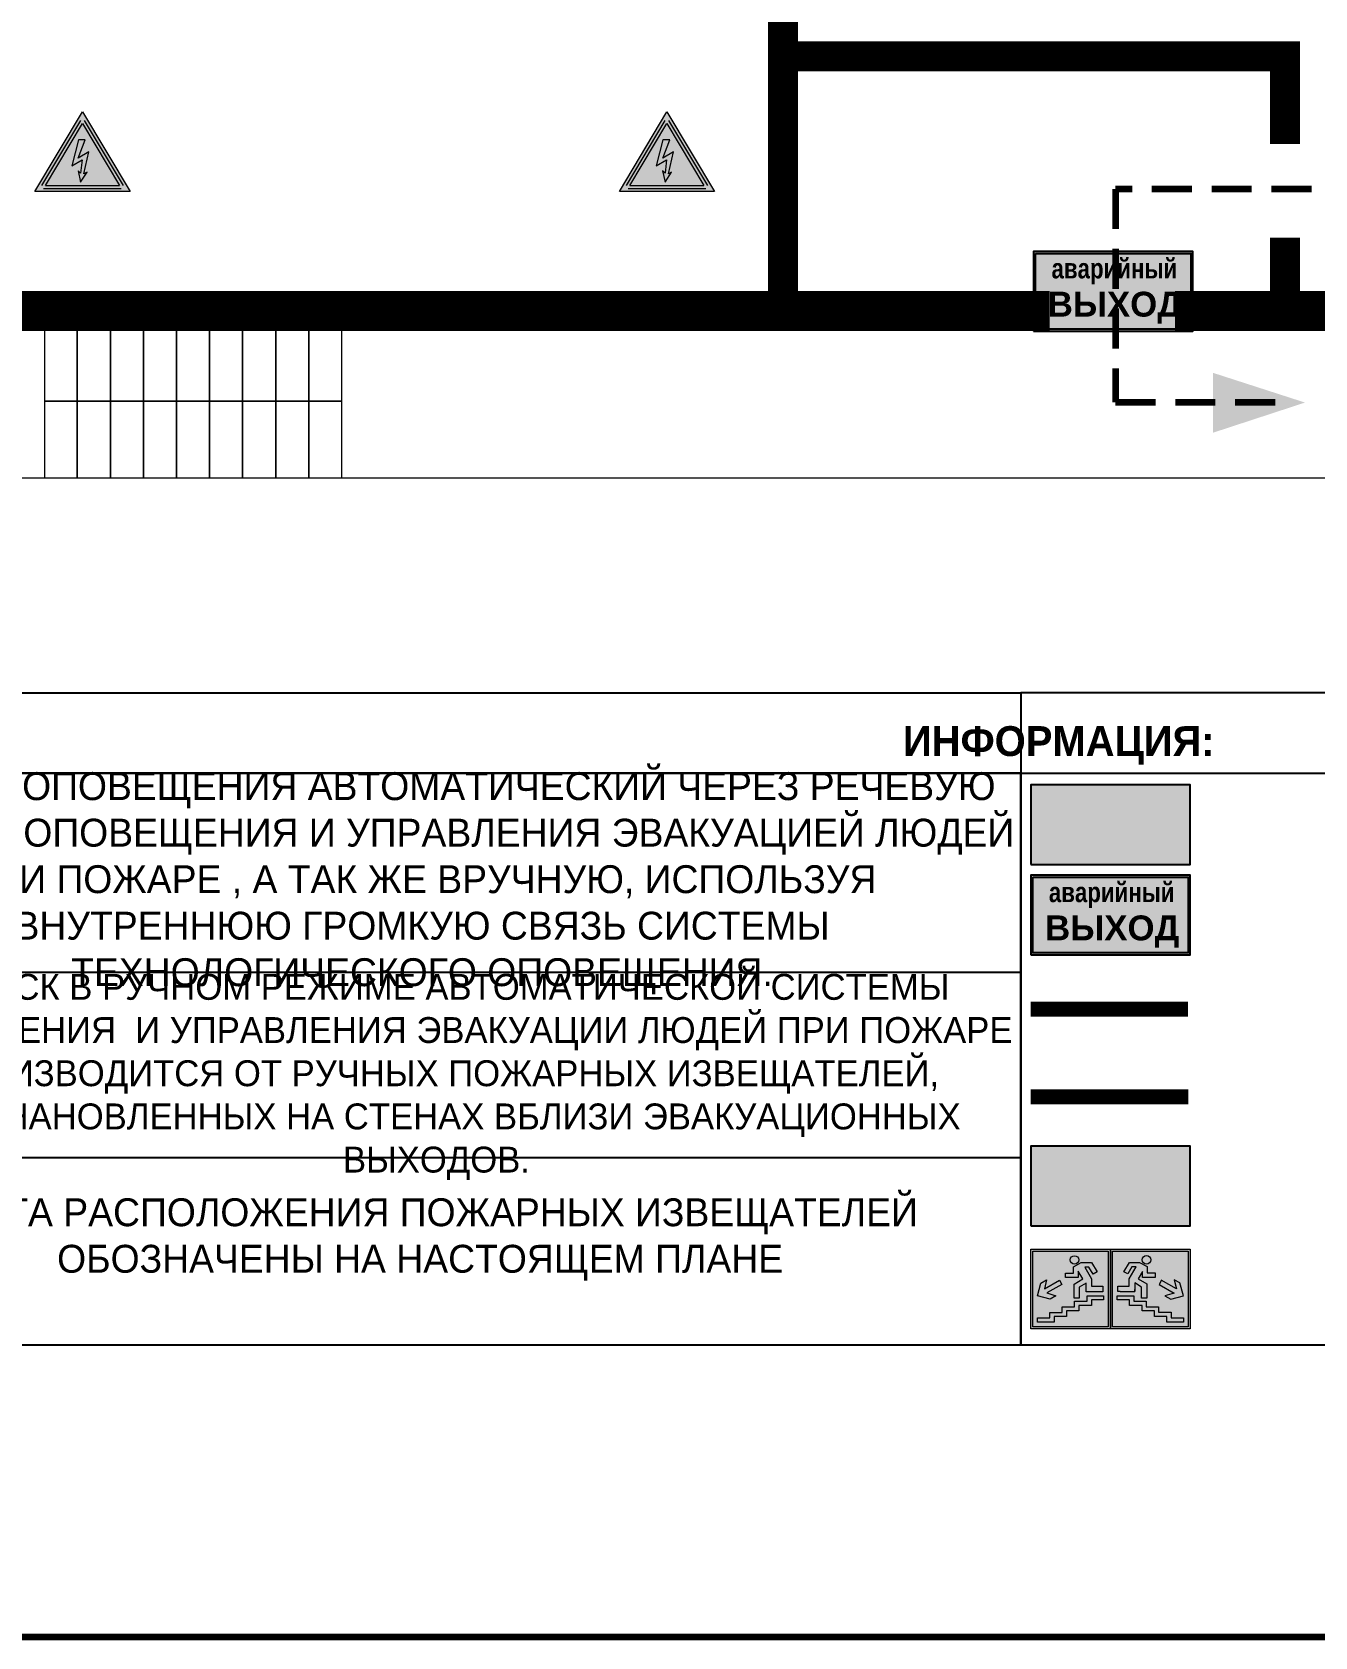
# Model space of a CAD drawing. Header units: millimetres. Extents: x 13114 to 67229, y 22859 to 38520.
# Drawn here: x 29706.8 to 29835.5, y 24275.6 to 24436.6 of the extents above; entities that cross this region are included whole.
import ezdxf

# ---------------------------------------------------------------- set-up
doc = ezdxf.new("R2010")
doc.units = ezdxf.units.MM
doc.linetypes.add('GOST2.303 4', pattern=[7, 5, -2, 0])
doc.linetypes.add('{ Wide Dash }', pattern=[12, 4, -2, 4, -2])
doc.layers.add('План_Штампы', color=7, linetype='Continuous')
doc.styles.add('обычный', font='arial.ttf')

# ---------------------------------------------------------------- blocks, each defined once
blk = doc.blocks.new('A$C41C009D9')
at = {"true_color": 0xffffff}
blk.add_hatch(color=7, dxfattribs=at).paths.add_polyline_path([(0, 8), (-16, 8), (-16, 0), (0, 0)])
h = blk.add_hatch(color=126)
h.dxf.hatch_style = 1
h.paths.add_polyline_path([(-15.8, 7.8), (-15.8, 0.2), (-0.2, 0.2), (-0.2, 7.8)])
at = {"color": 126}
for points in [[(-16, 0), (0, 0), (0, 8), (-16, 8)], [(-16, 0), (0, 0), (0, 8), (-16, 8)], [(-15.8, 7.8), (-0.2, 7.8), (-0.2, 0.2), (-15.8, 0.2)]]:
    blk.add_lwpolyline(points, close=True, dxfattribs=at)
at = {"color": 7, "true_color": 0xffffff, "insert": (-15.8, 7.3), "char_height": 2.5, "width": 15.5999, "attachment_point": 1, "style": 'обычный'}
blk.add_mtext('\\pi1.6133;{\\fArial|b1|i0|c204|p34;\\H0.8x;\\W0.8;аварийный\\H1.25x;\\W1;\\P\\pi1.2327;ВЫХОД}', dxfattribs=at)
blk = doc.blocks.new('A$C32E8229D')
at = {"true_color": 0xffffff}
blk.add_hatch(color=7, dxfattribs=at).paths.add_polyline_path([(0, 0), (0, -8), (16, -8), (16, 0)])
h = blk.add_hatch(color=126)
h.paths.add_polyline_path([(0.2, -0.2), (15.8, -0.2), (15.8, -7.8), (0.2, -7.8)])
h.paths.add_polyline_path([(13.49, -2.05), (12.08, -2.05), (11.37, -2.63, 0.162397), (11.29, -2.84), (11.29, -3.63), (10.35, -3.63), (10.35, -4.05), (11.68, -4.05), (11.68, -3.48), (12.26, -4.28), (11.29, -5.1), (11.29, -6.78), (11.85, -6.78), (11.85, -5.44), (12.8, -4.64), (12.8, -5.94), (14.46, -5.94), (14.46, -5.39), (13.45, -5.39), (13.45, -3.97), (12.46, -2.59), (13.15, -2.59), (13.69, -3.34), (14.18, -3)], flags=16)
h.paths.add_polyline_path([(10.74, -1.82, 1), (11.8, -1.82, 1)], flags=16)
h.paths.add_polyline_path([(9.39, -3.59), (5.99, -3.59), (6.56, -3.03), (5.91, -3.03), (5.1, -3.83), (5.91, -4.64), (6.56, -4.64), (5.99, -4.09), (9.39, -4.09)], flags=16)
h.paths.add_polyline_path([(4.29, -1.08), (1.72, -1.08), (1.72, -6.6), (4.29, -6.6)], flags=16)
at = {"color": 126}
blk.add_lwpolyline([(16, -8), (0, -8), (0, 0), (16, 0)], close=True, dxfattribs=at)
blk = doc.blocks.new('A$C7B4425F7')
at = {"true_color": 0xffffff}
blk.add_hatch(color=7, dxfattribs=at).paths.add_polyline_path([(0, 0), (-16, 0), (-16, -8), (0, -8)])
h = blk.add_hatch(color=126)
h.paths.add_polyline_path([(-0.2, -0.2), (-15.8, -0.2), (-15.8, -7.8), (-0.2, -7.8)])
h.paths.add_polyline_path([(-11.76, -2.03), (-11.76, -3.66), (-11.17, -3.66, -0.568275), (-11.17, -6.18), (-12.58, -6.18), (-12.58, -2.03)], flags=16)
h.paths.add_polyline_path([(-13.33, -4.12, -0.495768), (-13.59, -6.18), (-15.03, -6.18), (-15.03, -2.03), (-13.59, -2.03, -0.487973)], flags=16)
h.paths.add_polyline_path([(-10.25, -2.03), (-9.48, -2.03), (-9.48, -6.18), (-10.25, -6.18)], flags=16)
h.paths.add_polyline_path([(-13.84, -3.69), (-14.24, -3.69), (-14.24, -3.03), (-13.9, -3.03, -0.692621)], flags=0)
h.paths.add_polyline_path([(-9.15, -2.03), (-8.4, -2.03), (-8.04, -3.07), (-7.68, -2.03), (-6.93, -2.03), (-7.64, -4.1), (-6.93, -6.18), (-7.68, -6.18), (-8.04, -5.14), (-8.4, -6.18), (-9.15, -6.18), (-8.44, -4.1)], flags=16)
h.paths.add_polyline_path([(-11.76, -4.46), (-11.42, -4.46, -0.692621), (-11.36, -5.12), (-11.76, -5.12)], flags=0)
h.paths.add_polyline_path([(-13.9, -5.2), (-14.24, -5.2), (-14.24, -4.55), (-13.84, -4.55, -0.708038)], flags=0)
edge = h.paths.add_edge_path(flags=16)
edge.add_ellipse((-5.51, -4.08), major_axis=(0, 2.05), ratio=0.586184, start_angle=0, end_angle=360)
edge = h.paths.add_edge_path(flags=0)
edge.add_ellipse((-5.51, -4.08), major_axis=(0, 1.14), ratio=0.454828, start_angle=0, end_angle=360)
h.paths.add_polyline_path([(-4.13, -4.96, 0.377264), (-3.48, -4.52, 0.0555), (-3.16, -2.03), (-1.66, -2.03), (-1.66, -4.96), (-0.96, -4.96), (-0.96, -7.01), (-1.75, -7.01), (-1.75, -6.18), (-3.3, -6.18), (-3.3, -7.02), (-4.13, -7.02)], flags=16)
h.paths.add_polyline_path([(-2.73, -2.91), (-2.28, -2.91), (-2.28, -4.96), (-3.05, -4.96, 0.079136)], flags=0)
at = {"color": 126}
blk.add_lwpolyline([(-16, -8), (0, -8), (0, 0), (-16, 0)], close=True, dxfattribs=at)
blk = doc.blocks.new('вниз 3')
at = {"lineweight": 0, "true_color": 0xffffff}
h = blk.add_hatch(color=7, dxfattribs=at)
h.dxf.hatch_style = 1
h.paths.add_polyline_path([(40997.5, -4475.69), (40997.25, -4475.28), (40995.76, -4476.15), (40995.97, -4475.23), (40995.39, -4475.56), (40995.05, -4476.83), (40996.33, -4477.17), (40996.91, -4476.83), (40996, -4476.55)], flags=0)
h.paths.add_polyline_path([(40999.81, -4473.95), (41000.22, -4473.95), (41000.64, -4474.67), (41001.03, -4474.43), (41000.46, -4473.49), (41000.42, -4473.49), (40999.43, -4473.49), (40998.68, -4473.92), (40998.68, -4474.57), (40997.88, -4474.57), (40997.88, -4475), (40999.14, -4475), (40999.14, -4474.43), (40999.14, -4474.38), (40999.59, -4475.15), (40998.72, -4475.67), (40998.72, -4477.06), (40999.24, -4477.06), (40999.24, -4475.96), (40999.95, -4475.56), (40999.95, -4476.43), (41001.61, -4476.43), (41001.61, -4475.88), (41000.47, -4475.88), (41000.47, -4475.12)], flags=0)
h.paths.add_polyline_path([(40999.2, -4473.24, 1), (40998.35, -4473.24, 1)], flags=0)
h.paths.add_polyline_path([(41000.46, -4477.26), (41001.69, -4477.26), (41001.69, -4476.84), (41000.03, -4476.84), (41000.03, -4477.39), (40998.78, -4477.39), (40998.78, -4477.95), (40997.53, -4477.95), (40997.53, -4478.5), (40996.29, -4478.5), (40996.29, -4479.06), (40995.05, -4479.06), (40995.05, -4479.48), (40995.29, -4479.48), (40996.72, -4479.48), (40996.72, -4478.92), (40997.97, -4478.92), (40997.97, -4478.36), (40999.2, -4478.36), (40999.2, -4477.81), (41000.46, -4477.81)], flags=0)
h.paths.add_polyline_path([(41002.37, -4472.17), (40994.37, -4472.17), (40994.37, -4480.17), (41002.37, -4480.17)])
h.paths.add_polyline_path([(41002.16, -4479.96), (40994.57, -4479.96), (40994.57, -4472.37), (41002.16, -4472.37)], flags=16)
h.paths.add_polyline_path([(41001.61, -4475.88), (41001.61, -4476.43), (40999.95, -4476.43), (40999.95, -4475.56), (40999.24, -4475.96), (40999.24, -4477.06), (40998.72, -4477.06), (40998.72, -4475.67), (40999.59, -4475.15), (40999.14, -4474.38), (40999.14, -4474.43), (40999.14, -4475), (40997.88, -4475), (40997.88, -4474.57), (40998.68, -4474.57), (40998.68, -4473.92), (40999.43, -4473.49), (41000.42, -4473.49), (41000.46, -4473.49), (41001.03, -4474.43), (41000.64, -4474.67), (41000.22, -4473.95), (40999.81, -4473.95), (41000.47, -4475.12), (41000.47, -4475.88)], flags=0)
h.paths.add_polyline_path([(41001.69, -4476.84), (41001.69, -4477.26), (41000.46, -4477.26), (41000.46, -4477.81), (40999.2, -4477.81), (40999.2, -4478.36), (40997.97, -4478.36), (40997.97, -4478.92), (40996.72, -4478.92), (40996.72, -4479.48), (40995.05, -4479.48), (40995.05, -4479.06), (40996.29, -4479.06), (40996.29, -4478.5), (40997.53, -4478.5), (40997.53, -4477.95), (40998.78, -4477.95), (40998.78, -4477.39), (41000.03, -4477.39), (41000.03, -4476.84)], flags=0)
h.paths.add_polyline_path([(40998.35, -4473.24, -1), (40999.2, -4473.24, -1)], flags=0)
h.paths.add_polyline_path([(40997.5, -4475.69), (40996, -4476.55), (40996.91, -4476.83), (40996.33, -4477.17), (40995.05, -4476.83), (40995.39, -4475.56), (40995.97, -4475.23), (40995.76, -4476.15), (40997.25, -4475.28)], flags=0)
at = {"lineweight": 0}
h = blk.add_hatch(color=126, dxfattribs=at)
h.dxf.hatch_style = 1
h.paths.add_polyline_path([(41002.16, -4472.37), (40994.57, -4472.37), (40994.57, -4479.96), (41002.16, -4479.96)])
h.paths.add_polyline_path([(40995.97, -4475.23), (40995.76, -4476.15), (40997.25, -4475.28), (40997.5, -4475.69), (40996, -4476.55), (40996.91, -4476.83), (40996.33, -4477.17), (40995.05, -4476.83), (40995.39, -4475.56)], flags=16)
h.paths.add_polyline_path([(40997.88, -4474.57), (40998.68, -4474.57), (40998.68, -4473.92), (40999.43, -4473.49), (41000.42, -4473.49), (41000.46, -4473.49), (41001.03, -4474.43), (41000.64, -4474.67), (41000.22, -4473.95), (40999.81, -4473.95), (41000.47, -4475.12), (41000.47, -4475.88), (41001.61, -4475.88), (41001.61, -4476.43), (40999.95, -4476.43), (40999.95, -4475.56), (40999.24, -4475.96), (40999.24, -4477.06), (40998.72, -4477.06), (40998.72, -4475.67), (40999.59, -4475.15), (40999.14, -4474.38), (40999.14, -4474.43), (40999.14, -4475), (40997.88, -4475)], flags=16)
h.paths.add_polyline_path([(40998.35, -4473.24, -1), (40999.2, -4473.24, -1)], flags=16)
h.paths.add_polyline_path([(40997.53, -4477.95), (40998.78, -4477.95), (40998.78, -4477.39), (41000.03, -4477.39), (41000.03, -4476.84), (41001.69, -4476.84), (41001.69, -4477.26), (41000.46, -4477.26), (41000.46, -4477.81), (40999.2, -4477.81), (40999.2, -4478.36), (40997.97, -4478.36), (40997.97, -4478.92), (40996.72, -4478.92), (40996.72, -4479.48), (40995.05, -4479.48), (40995.05, -4479.06), (40996.29, -4479.06), (40996.29, -4478.5), (40997.53, -4478.5)], flags=16)
at = {"lineweight": 0, "true_color": 0xffffff}
h = blk.add_hatch(color=7, dxfattribs=at)
h.dxf.hatch_style = 1
h.paths.add_polyline_path([(40999.2, -4473.24, 1), (40998.35, -4473.24, 1)])
h.paths.add_polyline_path([(40999.81, -4473.95), (41000.22, -4473.95), (41000.64, -4474.67), (41001.03, -4474.43), (41000.46, -4473.49), (41000.42, -4473.49), (40999.43, -4473.49), (40998.68, -4473.92), (40998.68, -4474.57), (40997.88, -4474.57), (40997.88, -4475), (40999.14, -4475), (40999.14, -4474.43), (40999.14, -4474.38), (40999.59, -4475.15), (40998.72, -4475.67), (40998.72, -4477.06), (40999.24, -4477.06), (40999.24, -4475.96), (40999.95, -4475.56), (40999.95, -4476.43), (41001.61, -4476.43), (41001.61, -4475.88), (41000.47, -4475.88), (41000.47, -4475.12)])
h.paths.add_polyline_path([(40999.2, -4477.81), (41000.46, -4477.81), (41000.46, -4477.26), (41001.69, -4477.26), (41001.69, -4476.84), (41000.03, -4476.84), (41000.03, -4477.39), (40998.78, -4477.39), (40998.78, -4477.95), (40997.53, -4477.95), (40997.53, -4478.5), (40996.29, -4478.5), (40996.29, -4479.06), (40995.05, -4479.06), (40995.05, -4479.48), (40995.29, -4479.48), (40996.72, -4479.48), (40996.72, -4478.92), (40997.97, -4478.92), (40997.97, -4478.36), (40999.2, -4478.36)])
h.paths.add_polyline_path([(40997.5, -4475.69), (40997.25, -4475.28), (40995.76, -4476.15), (40995.97, -4475.23), (40995.39, -4475.56), (40995.05, -4476.83), (40996.33, -4477.17), (40996.91, -4476.83), (40996, -4476.55)])
at = {"color": 126, "lineweight": 0}
for points in [[(40994.37, -4472.17), (41002.37, -4472.17), (41002.37, -4480.17), (40994.37, -4480.17)], [(40994.57, -4472.37), (41002.16, -4472.37), (41002.16, -4479.96), (40994.57, -4479.96)]]:
    blk.add_lwpolyline(points, close=True, dxfattribs=at)
for points in [[(40999.14, -4474.43), (40999.14, -4475), (40997.88, -4475), (40997.88, -4474.57), (40998.68, -4474.57), (40998.68, -4473.92), (40999.43, -4473.49), (41000.42, -4473.49), (41000.46, -4473.49), (41001.03, -4474.43), (41000.64, -4474.67), (41000.22, -4473.95), (40999.81, -4473.95), (41000.47, -4475.12), (41000.47, -4475.88), (41001.61, -4475.88), (41001.61, -4476.43), (40999.95, -4476.43), (40999.95, -4475.56), (40999.24, -4475.96), (40999.24, -4477.06), (40998.72, -4477.06), (40998.72, -4475.67), (40999.59, -4475.15), (40999.14, -4474.38), (40999.14, -4474.43)], [(40995.05, -4476.83), (40995.39, -4475.56), (40995.97, -4475.23), (40995.76, -4476.15), (40997.25, -4475.28), (40997.5, -4475.69), (40996, -4476.55), (40996.91, -4476.83), (40996.33, -4477.17), (40995.05, -4476.83)], [(40995.29, -4479.48), (40995.05, -4479.48), (40995.05, -4479.06), (40996.29, -4479.06), (40996.29, -4478.5), (40997.53, -4478.5), (40997.53, -4477.95), (40998.78, -4477.95), (40998.78, -4477.39), (41000.03, -4477.39), (41000.03, -4476.84), (41001.69, -4476.84), (41001.69, -4477.26), (41000.46, -4477.26), (41000.46, -4477.81), (40999.2, -4477.81), (40999.2, -4478.36), (40997.97, -4478.36), (40997.97, -4478.92), (40996.72, -4478.92), (40996.72, -4479.48), (40995.05, -4479.48)]]:
    blk.add_lwpolyline(points, dxfattribs=at)
blk.add_circle((40998.77, -4473.24), 0.426, dxfattribs=at)
blk = doc.blocks.new('вниз')
at = {"lineweight": 0, "true_color": 0xffffff}
h = blk.add_hatch(color=7, dxfattribs=at)
h.dxf.hatch_style = 1
h.paths.add_polyline_path([(40994.51, -4472.22), (40986.51, -4472.22), (40986.51, -4480.22), (40994.51, -4480.22)])
h.paths.add_polyline_path([(40994.31, -4472.42), (40994.31, -4480.01), (40986.71, -4480.01), (40986.71, -4472.42)], flags=16)
h.paths.add_polyline_path([(40988.43, -4473.53), (40989.43, -4473.53), (40990.19, -4473.96), (40990.19, -4474.6), (40991, -4474.6), (40991, -4475.06), (40989.73, -4475.06), (40989.73, -4474.46), (40989.3, -4475.18), (40990.17, -4475.7), (40990.17, -4477.11), (40989.63, -4477.11), (40989.63, -4476.01), (40988.94, -4475.59), (40988.94, -4476.46), (40988.94, -4476.46), (40987.47, -4476.46), (40987.26, -4476.46), (40987.26, -4475.92), (40988.4, -4475.92), (40988.4, -4475.2), (40989.1, -4473.99), (40988.66, -4473.99), (40988.24, -4474.7), (40987.86, -4474.47), (40988.41, -4473.56)], flags=0)
h.paths.add_polyline_path([(40990.55, -4473.29, -1), (40989.69, -4473.29, -1)], flags=0)
h.paths.add_polyline_path([(40988.85, -4476.89), (40988.85, -4477.43), (40990.1, -4477.43), (40990.1, -4477.99), (40991.34, -4477.99), (40991.34, -4478.54), (40992.59, -4478.54), (40992.59, -4479.09), (40993.83, -4479.09), (40993.83, -4479.52), (40992.17, -4479.52), (40992.17, -4478.97), (40990.91, -4478.97), (40990.91, -4478.41), (40989.68, -4478.41), (40989.68, -4477.86), (40988.43, -4477.86), (40988.43, -4477.31), (40987.6, -4477.31), (40987.18, -4477.31), (40987.18, -4476.89)], flags=0)
h.paths.add_polyline_path([(40991.61, -4475.33), (40993.12, -4476.2), (40992.9, -4475.27), (40993.48, -4475.6), (40993.83, -4476.88), (40992.56, -4477.22), (40991.97, -4476.88), (40992.9, -4476.61), (40991.38, -4475.74), (40991.58, -4475.39)], flags=0)
h.paths.add_polyline_path([(40990.19, -4473.96), (40989.43, -4473.53), (40988.43, -4473.53), (40988.41, -4473.56), (40987.86, -4474.47), (40988.24, -4474.7), (40988.66, -4473.99), (40989.1, -4473.99), (40988.4, -4475.2), (40988.4, -4475.92), (40987.26, -4475.92), (40987.26, -4476.46), (40987.47, -4476.46), (40988.94, -4476.46), (40988.94, -4476.27), (40988.94, -4475.59), (40989.63, -4476.01), (40989.63, -4477.11), (40990.17, -4477.11), (40990.17, -4475.7), (40989.3, -4475.18), (40989.73, -4474.46), (40989.73, -4475.06), (40991, -4475.06), (40991, -4474.6), (40990.19, -4474.6)], flags=0)
h.paths.add_polyline_path([(40990.55, -4473.29, 1), (40989.69, -4473.29, 1)], flags=0)
h.paths.add_polyline_path([(40991.61, -4475.33), (40991.58, -4475.39), (40991.38, -4475.74), (40992.9, -4476.61), (40991.97, -4476.88), (40992.56, -4477.22), (40993.83, -4476.88), (40993.48, -4475.6), (40992.9, -4475.27), (40993.12, -4476.2)], flags=0)
h.paths.add_polyline_path([(40990.1, -4477.43), (40988.85, -4477.43), (40988.85, -4476.89), (40987.18, -4476.89), (40987.18, -4477.31), (40987.6, -4477.31), (40988.43, -4477.31), (40988.43, -4477.86), (40989.68, -4477.86), (40989.68, -4478.41), (40990.91, -4478.41), (40990.91, -4478.97), (40992.17, -4478.97), (40992.17, -4479.52), (40993.83, -4479.52), (40993.83, -4479.09), (40992.59, -4479.09), (40992.59, -4478.54), (40991.34, -4478.54), (40991.34, -4477.99), (40990.1, -4477.99)], flags=0)
at = {"lineweight": 0}
h = blk.add_hatch(color=126, dxfattribs=at)
h.dxf.hatch_style = 1
h.paths.add_polyline_path([(40994.31, -4472.42), (40986.71, -4472.42), (40986.71, -4480.01), (40994.31, -4480.01)])
h.paths.add_polyline_path([(40988.43, -4473.53), (40989.43, -4473.53), (40990.19, -4473.96), (40990.19, -4474.6), (40991, -4474.6), (40991, -4475.06), (40989.73, -4475.06), (40989.73, -4474.46), (40989.3, -4475.18), (40990.17, -4475.7), (40990.17, -4477.11), (40989.63, -4477.11), (40989.63, -4476.01), (40988.94, -4475.59), (40988.94, -4476.46), (40988.94, -4476.46), (40987.47, -4476.46), (40987.26, -4476.46), (40987.26, -4475.92), (40988.4, -4475.92), (40988.4, -4475.2), (40989.1, -4473.99), (40988.66, -4473.99), (40988.24, -4474.7), (40987.86, -4474.47), (40988.41, -4473.56)], flags=16)
h.paths.add_polyline_path([(40990.55, -4473.29, -1), (40989.69, -4473.29, -1)], flags=16)
h.paths.add_polyline_path([(40988.85, -4476.89), (40988.85, -4477.43), (40990.1, -4477.43), (40990.1, -4477.99), (40991.34, -4477.99), (40991.34, -4478.54), (40992.59, -4478.54), (40992.59, -4479.09), (40993.83, -4479.09), (40993.83, -4479.52), (40992.17, -4479.52), (40992.17, -4478.97), (40990.91, -4478.97), (40990.91, -4478.41), (40989.68, -4478.41), (40989.68, -4477.86), (40988.43, -4477.86), (40988.43, -4477.31), (40987.6, -4477.31), (40987.18, -4477.31), (40987.18, -4476.89)], flags=16)
h.paths.add_polyline_path([(40991.61, -4475.33), (40993.12, -4476.2), (40992.9, -4475.27), (40993.48, -4475.6), (40993.83, -4476.88), (40992.56, -4477.22), (40991.97, -4476.88), (40992.9, -4476.61), (40991.38, -4475.74), (40991.58, -4475.39)], flags=16)
at = {"lineweight": 0, "true_color": 0xffffff}
h = blk.add_hatch(color=7, dxfattribs=at)
h.dxf.hatch_style = 1
h.paths.add_polyline_path([(40989.73, -4474.46), (40989.73, -4475.06), (40991, -4475.06), (40991, -4474.6), (40990.19, -4474.6), (40990.19, -4473.96), (40989.43, -4473.53), (40988.43, -4473.53), (40988.41, -4473.56), (40987.86, -4474.47), (40988.24, -4474.7), (40988.66, -4473.99), (40989.1, -4473.99), (40988.4, -4475.2), (40988.4, -4475.92), (40987.26, -4475.92), (40987.26, -4476.46), (40987.47, -4476.46), (40988.94, -4476.46), (40988.94, -4475.59), (40989.63, -4476.01), (40989.63, -4477.11), (40990.17, -4477.11), (40990.17, -4475.7), (40989.3, -4475.18)])
h.paths.add_polyline_path([(40989.69, -4473.29, 1), (40990.55, -4473.29, 1)])
h.paths.add_polyline_path([(40991.61, -4475.33), (40991.58, -4475.39), (40991.38, -4475.74), (40992.9, -4476.61), (40991.97, -4476.88), (40992.56, -4477.22), (40993.83, -4476.88), (40993.48, -4475.6), (40992.9, -4475.27), (40993.12, -4476.2)])
h.paths.add_polyline_path([(40990.1, -4477.43), (40988.85, -4477.43), (40988.85, -4476.89), (40987.18, -4476.89), (40987.18, -4477.31), (40987.6, -4477.31), (40988.43, -4477.31), (40988.43, -4477.86), (40989.68, -4477.86), (40989.68, -4478.41), (40990.91, -4478.41), (40990.91, -4478.97), (40992.17, -4478.97), (40992.17, -4479.52), (40993.83, -4479.52), (40993.83, -4479.09), (40992.59, -4479.09), (40992.59, -4478.54), (40991.34, -4478.54), (40991.34, -4477.99), (40990.1, -4477.99)])
at = {"color": 126, "lineweight": 0}
for points in [[(40986.51, -4472.22), (40994.51, -4472.22), (40994.51, -4480.22), (40986.51, -4480.22)], [(40986.71, -4472.42), (40994.31, -4472.42), (40994.31, -4480.01), (40986.71, -4480.01)]]:
    blk.add_lwpolyline(points, close=True, dxfattribs=at)
for points in [[(40987.47, -4476.46), (40987.26, -4476.46), (40987.26, -4475.92), (40988.4, -4475.92), (40988.4, -4475.2), (40989.1, -4473.99), (40988.66, -4473.99), (40988.24, -4474.7), (40987.86, -4474.47), (40988.41, -4473.56), (40988.43, -4473.53), (40989.43, -4473.53), (40990.19, -4473.96), (40990.19, -4474.6), (40991, -4474.6), (40991, -4475.06), (40989.73, -4475.06), (40989.73, -4474.46), (40989.3, -4475.18), (40990.17, -4475.7), (40990.17, -4477.11), (40989.63, -4477.11), (40989.63, -4476.01), (40988.94, -4475.59), (40988.94, -4476.46)], [(40991.58, -4475.39), (40991.38, -4475.74), (40992.9, -4476.61), (40991.97, -4476.88), (40992.56, -4477.22), (40993.83, -4476.88), (40993.48, -4475.6), (40992.9, -4475.27), (40993.12, -4476.2), (40991.61, -4475.33), (40991.58, -4475.39)], [(40987.6, -4477.31), (40987.18, -4477.31), (40987.18, -4476.89), (40988.85, -4476.89), (40988.85, -4477.43), (40990.1, -4477.43), (40990.1, -4477.99), (40991.34, -4477.99), (40991.34, -4478.54), (40992.59, -4478.54), (40992.59, -4479.09), (40993.83, -4479.09), (40993.83, -4479.52), (40992.17, -4479.52), (40992.17, -4478.97), (40990.91, -4478.97), (40990.91, -4478.41), (40989.68, -4478.41), (40989.68, -4477.86), (40988.43, -4477.86), (40988.43, -4477.31), (40987.6, -4477.31)], [(40987.47, -4476.46), (40988.94, -4476.46), (40988.94, -4476.27)]]:
    blk.add_lwpolyline(points, dxfattribs=at)
blk.add_circle((40990.12, -4473.29), 0.432, dxfattribs=at)
blk = doc.blocks.new('A$C3E6D3DDE')
at = {"lineweight": 5}
h = blk.add_hatch(color=40, dxfattribs=at)
h.paths.add_polyline_path([(24.1, 1.45), (16.46, -11.35), (31.74, -11.35)])
h.paths.add_polyline_path([(24.09, -0.46), (30.03, -10.41), (18.14, -10.41)], flags=16)
h.paths.add_polyline_path([(24.54, -3.08), (23.41, -6.02), (25.13, -5.01), (24.33, -8.5), (24.82, -8.27), (23.79, -9.86), (23.4, -8.04), (23.8, -8.43), (24.04, -6.29), (22.39, -7.25), (23.44, -3.08)], flags=0)
h = blk.add_hatch(color=256, dxfattribs=at)
h.paths.add_polyline_path([(24.37, 0.03, 0.567511), (23.82, 0.03), (17.59, -10.4, 0.582454), (17.86, -10.88), (30.32, -10.88, 0.582149), (30.6, -10.4)])
h.paths.add_polyline_path([(24.09, -0.46), (18.14, -10.41), (30.03, -10.41)], flags=16)
h.paths.add_polyline_path([(24.54, -3.08), (23.41, -6.02), (25.13, -5.01), (24.33, -8.5), (24.82, -8.27), (23.79, -9.86), (23.4, -8.04), (23.8, -8.43), (24.04, -6.29), (22.39, -7.25), (23.44, -3.08)], flags=0)
h = blk.add_hatch(color=40, dxfattribs=at)
h.paths.add_polyline_path([(24.09, -0.46), (18.14, -10.41), (30.03, -10.41)])
h.paths.add_polyline_path([(24.82, -8.27), (23.79, -9.86), (23.4, -8.04), (23.8, -8.43), (24.04, -6.29), (22.39, -7.25), (23.44, -3.08), (24.54, -3.08), (23.41, -6.02), (25.13, -5.01), (24.33, -8.5)], flags=16)
at = {"color": 40, "lineweight": 5}
for p, q in [((16.46, -11.35), (24.1, 1.45)), ((24.1, 1.45), (31.74, -11.35))]:
    blk.add_line(p, q, dxfattribs=at)
at = {"lineweight": 5}
for p, q in [((17.59, -10.4), (23.82, 0.03)), ((24.37, 0.03), (30.6, -10.4)), ((18.14, -10.41), (24.09, -0.46)), ((24.09, -0.46), (30.03, -10.41)), ((23.44, -3.08), (22.39, -7.25)), ((23.41, -6.02), (24.54, -3.08)), ((25.13, -5.01), (23.41, -6.02)), ((24.54, -3.08), (23.44, -3.08)), ((24.33, -8.5), (25.13, -5.01)), ((22.39, -7.25), (24.04, -6.29)), ((24.04, -6.29), (23.8, -8.43)), ((23.8, -8.43), (23.4, -8.04)), ((23.4, -8.04), (23.79, -9.86)), ((23.79, -9.86), (24.82, -8.27)), ((24.82, -8.27), (24.33, -8.5)), ((17.86, -10.88), (30.32, -10.88)), ((18.14, -10.41), (30.03, -10.41))]:
    blk.add_line(p, q, dxfattribs=at)
at = {"color": 50, "lineweight": 5}
blk.add_line((31.74, -11.35), (16.46, -11.35), dxfattribs=at)

msp = doc.modelspace()

# ---------------------------------------------------------------- linework, layer by layer
at = {"color": 6, "lineweight": 100}
msp.add_lwpolyline([(29371.38, 24275.56), (29971.38, 24275.56), (29971.38, 24670.56), (29371.38, 24670.56)], close=True, dxfattribs=at)
at = {"lineweight": 0}
for points, const_width in [([(29782.13, 24408.63), (29782.13, 24511.51), (29800.96, 24511.51), (29800.96, 24569.82)], 3), ([(29782.13, 24434.19), (29832.51, 24434.19), (29832.51, 24425.4)], 3), ([(29832.51, 24408.63), (29832.51, 24415.98)], 3), ([(29808.88, 24408.63), (29576.14, 24408.63)], 4), ([(29898.14, 24408.63), (29821.47, 24408.63)], 4)]:
    msp.add_lwpolyline(points, dxfattribs=dict(at, const_width=const_width))
at = {"color": 126, "linetype": '{ Wide Dash }', "lineweight": 100, "true_color": 0x008754}
msp.add_lwpolyline([(29859.15, 24420.87), (29815.5, 24420.87), (29815.5, 24399.48), (29833.09, 24399.48)], dxfattribs=at)
at = {"lineweight": 0}
for points in [[(29708, 24399.58), (29711.31, 24399.58), (29711.31, 24407.26), (29708, 24407.26)], [(29711.31, 24399.58), (29714.63, 24399.58), (29714.63, 24407.26), (29711.31, 24407.26)], [(29714.63, 24399.58), (29717.95, 24399.58), (29717.95, 24407.26), (29714.63, 24407.26)], [(29717.95, 24399.58), (29721.27, 24399.58), (29721.27, 24407.26), (29717.95, 24407.26)], [(29721.27, 24399.58), (29724.58, 24399.58), (29724.58, 24407.26), (29721.27, 24407.26)], [(29724.58, 24399.58), (29727.9, 24399.58), (29727.9, 24407.26), (29724.58, 24407.26)], [(29727.9, 24399.58), (29731.22, 24399.58), (29731.22, 24407.26), (29727.9, 24407.26)], [(29731.22, 24399.58), (29734.53, 24399.58), (29734.53, 24407.26), (29731.22, 24407.26)], [(29734.53, 24399.58), (29737.85, 24399.58), (29737.85, 24407.26), (29734.53, 24407.26)], [(29708, 24391.9), (29711.31, 24391.9), (29711.31, 24399.58), (29708, 24399.58)], [(29711.31, 24391.9), (29714.63, 24391.9), (29714.63, 24399.58), (29711.31, 24399.58)], [(29714.63, 24391.9), (29717.95, 24391.9), (29717.95, 24399.58), (29714.63, 24399.58)], [(29717.95, 24391.9), (29721.27, 24391.9), (29721.27, 24399.58), (29717.95, 24399.58)], [(29721.27, 24391.9), (29724.58, 24391.9), (29724.58, 24399.58), (29721.27, 24399.58)], [(29724.58, 24391.9), (29727.9, 24391.9), (29727.9, 24399.58), (29724.58, 24399.58)], [(29727.9, 24391.9), (29731.22, 24391.9), (29731.22, 24399.58), (29727.9, 24399.58)], [(29731.22, 24391.9), (29734.53, 24391.9), (29734.53, 24399.58), (29731.22, 24399.58)], [(29734.53, 24391.9), (29737.85, 24391.9), (29737.85, 24399.58), (29734.53, 24399.58)]]:
    msp.add_lwpolyline(points, close=True, dxfattribs=at)
msp.add_lwpolyline([(29443.01, 24383.31), (29443.01, 24391.9), (29882.35, 24391.9), (29882.35, 24380.17)], dxfattribs=at)
for points in [[(29684.28, 24370.3), (29806, 24370.3), (29806, 24304.85), (29684.28, 24304.85)], [(29684.28, 24370.3), (29806, 24370.3), (29806, 24362.25), (29684.28, 24362.25)], [(29806, 24362.25), (29949.77, 24362.25), (29949.77, 24370.3), (29806, 24370.3)], [(29684.28, 24362.25), (29806, 24362.25), (29806, 24342.25), (29684.28, 24342.25)], [(29806, 24362.25), (29949.77, 24362.25), (29949.77, 24304.85), (29806, 24304.85)], [(29806, 24342.25), (29684.28, 24342.25), (29684.28, 24323.68), (29806, 24323.68)]]:
    msp.add_lwpolyline(points, close=True)
at = {"color": 126, "lineweight": 80, "true_color": 0x008754, "const_width": 1.5}
msp.add_lwpolyline([(29822.78, 24338.56), (29806.99, 24338.56)], dxfattribs=at)
at = {"color": 126, "linetype": 'GOST2.303 4', "lineweight": 80, "true_color": 0x008754, "const_width": 1.5}
msp.add_lwpolyline([(29822.79, 24329.76), (29806.99, 24329.76)], dxfattribs=at)
at = {"layer": 'План_Штампы', "color": 126, "true_color": 0x008754}
msp.add_solid([(29825.27, 24396.41), (29825.29, 24402.42), (29834.51, 24399.44)], dxfattribs=at)

# ---------------------------------------------------------------- block references
at = {"xscale": 0.625, "yscale": 0.625, "zscale": 0.625}
for p in [(29696.77, 24427.72), (29755.42, 24427.72)]:
    msp.add_blockref('A$C3E6D3DDE', p, dxfattribs=at)
for p in [(29823.26, 24406.6), (29822.99, 24344)]:
    msp.add_blockref('A$C41C009D9', p)
at = {"color": 126, "true_color": 0x008754}
for name, p in [('вниз 3', (-11187.39, 28786.63)), ('вниз', (-11171.52, 28786.68)), ('вниз', (-11171.52, 28786.68))]:
    msp.add_blockref(name, p, dxfattribs=at)
at = {"layer": 'План_Штампы'}
msp.add_blockref('A$C7B4425F7', (29822.99, 24361.08), dxfattribs=at)
at = {"layer": 'План_Штампы', "color": 126, "true_color": 0x008754, "xscale": -1}
msp.add_blockref('A$C32E8229D', (29822.99, 24324.81), dxfattribs=at)

# ---------------------------------------------------------------- texts
at = {"lineweight": 0, "attachment_point": 5, "style": 'обычный'}
for s, insert, char_height, width in [('{\\fProxima Nova Rg|b1|i0|c204|p2;ИНФОРМАЦИЯ:\\H1.1997x; }', (29809.8, 24365.03), 3, 175.1736), ('{\\fProxima Nova Rg|b0|i0|c204|p2;СПОСОБ ОПОВЕЩЕНИЯ АВТОМАТИЧЕСКИЙ ЧЕРЕЗ РЕЧЕВУЮ СИСТЕМУ ОПОВЕЩЕНИЯ И УПРАВЛЕНИЯ ЭВАКУАЦИЕЙ ЛЮДЕЙ ПРИ ПОЖАРЕ , А ТАК ЖЕ ВРУЧНУЮ, ИСПОЛЬЗУЯ ВНУТРЕННЮЮ ГРОМКУЮ СВЯЗЬ СИСТЕМЫ ТЕХНОЛОГИЧЕСКОГО ОПОВЕЩЕНИЯ.}', (29745.9, 24351.2), 2.8, 118.5618), ('{\\fProxima Nova Rg|b0|i0|c204|p2;\\P\\pt7.8;ЗАПУСК В РУЧНОМ РЕЖИМЕ АВТОМАТИЧЕСКОЙ СИСТЕМЫ ОПОВЕЩЕНИЯ  И УПРАВЛЕНИЯ ЭВАКУАЦИИ ЛЮДЕЙ ПРИ ПОЖАРЕ ПРОИЗВОДИТСЯ ОТ РУЧНЫХ ПОЖАРНЫХ ИЗВЕЩАТЕЛЕЙ, УСТАНАНОВЛЕННЫХ НА СТЕНАХ ВБЛИЗИ ЭВАКУАЦИОННЫХ ВЫХОДОВ. }', (29747.35, 24333.92), 2.6, 121.7868), ('\\pt8.4;{\\fProxima Nova Rg|b0|i0|c204|p2;\\PМЕСТА РАСПОЛОЖЕНИЯ ПОЖАРНЫХ ИЗВЕЩАТЕЛЕЙ ОБОЗНАЧЕНЫ НА НАСТОЯЩЕМ ПЛАНЕ}', (29745.71, 24317.77), 2.8, 118.5618)]:
    msp.add_mtext(s, dxfattribs=dict(at, insert=insert, char_height=char_height, width=width))

doc.saveas('drawing.dxf')
